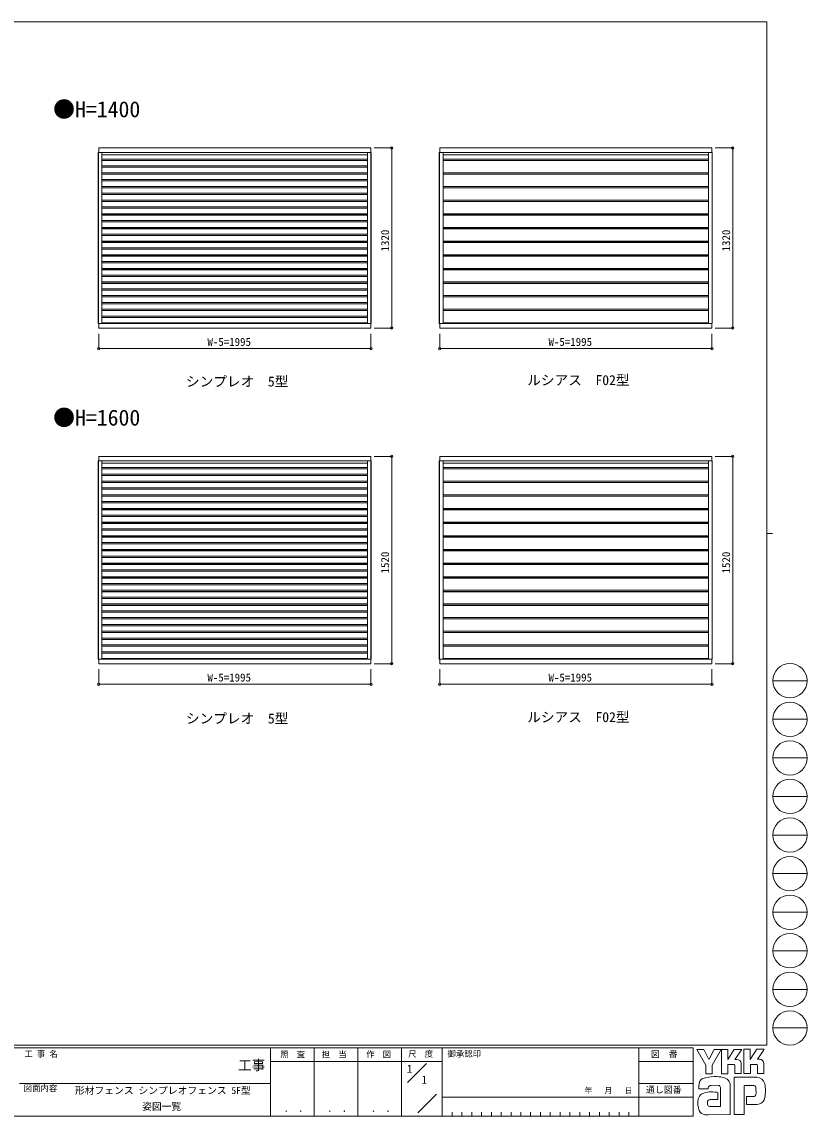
# Model space of a CAD drawing. Units: millimetres, scale not verified. Extents: x -5667 to 5667, y -4030 to 4030.
# Drawn here: x -89 to 5667, y -4030 to 3990 of the extents above; entities that cross this region are included whole.
import ezdxf
from ezdxf.enums import TextEntityAlignment as Align

# ---------------------------------------------------------------- set-up
doc = ezdxf.new("R2010")
doc.units = ezdxf.units.MM
doc.header["$LTSCALE"] = 20
doc.layers.add('0-0_0', color=3, linetype='Continuous')
for name, color, linetype, lineweight in [('0-1_USER1', 4, 'Continuous', 9), ('0-2_YKK_ZWAK', 6, 'Continuous', 9), ('0-3_YKK_11', 7, 'Continuous', 9)]:
    doc.layers.add(name, color=color, linetype=linetype, lineweight=lineweight)
doc.styles.add('ＭＳ ゴシック', font='')
doc.styles.get('ＭＳ ゴシック').set_extended_font_data('MS Gothic')

msp = doc.modelspace()

# ---------------------------------------------------------------- linework, layer by layer
at = {"layer": '0-1_USER1'}
for p, q in [((2469.33, 3065.68), (474.33, 3065.68)), ((474.33, 3031.68), (474.33, 3065.68)), ((2469.33, 3031.68), (2469.33, 3065.68)), ((4969.33, 3065.68), (2974.33, 3065.68)), ((2974.33, 3031.68), (2974.33, 3065.68)), ((4969.33, 3031.68), (4969.33, 3065.68)), ((473.43, 3031.68), (473.43, 1779.68)), ((498.43, 3031.68), (498.43, 1779.68)), ((498.43, 3014.83), (2445.23, 3014.83)), ((498.43, 3014.68), (2445.23, 3014.68)), ((498.43, 2983.98), (2445.23, 2983.98)), ((498.43, 2974.73), (2445.23, 2974.73)), ((498.43, 2973.91), (2445.23, 2973.91)), ((2445.23, 3031.68), (2445.23, 1779.68)), ((2470.23, 3031.68), (2470.23, 1779.68)), ((2472.43, 3031.68), (2472.43, 1779.68)), ((2973.43, 3031.68), (2973.43, 1779.68)), ((2998.43, 3031.68), (2998.43, 1779.68)), ((2998.43, 3014.83), (4945.23, 3014.83)), ((2998.43, 3014.68), (4945.23, 3014.68)), ((2998.43, 2983.98), (4945.23, 2983.98)), ((2998.43, 2974.73), (4945.23, 2974.73)), ((2998.43, 2973.91), (4945.23, 2973.91)), ((4945.23, 3031.68), (4945.23, 1779.68)), ((4970.23, 3031.68), (4970.23, 1779.68)), ((4972.43, 3031.68), (4972.43, 1779.68)), ((498.43, 2934.28), (2445.23, 2934.28)), ((498.43, 2924.21), (2445.23, 2924.21)), ((498.43, 2884.28), (2445.23, 2884.28)), ((498.43, 2874.93), (2445.23, 2874.93)), ((498.43, 2874.11), (2445.23, 2874.11)), ((498.43, 2834.18), (2445.23, 2834.18)), ((498.43, 2824.11), (2445.23, 2824.11)), ((2998.43, 2884.28), (4945.23, 2884.28)), ((2998.43, 2874.93), (4945.23, 2874.93)), ((2998.43, 2874.11), (4945.23, 2874.11)), ((498.43, 2784.18), (2445.23, 2784.18)), ((498.43, 2774.83), (2445.23, 2774.83)), ((498.43, 2774.01), (2445.23, 2774.01)), ((498.43, 2734.08), (2445.23, 2734.08)), ((2998.43, 2784.18), (4945.23, 2784.18)), ((2998.43, 2774.83), (4945.23, 2774.83)), ((2998.43, 2774.01), (4945.23, 2774.01)), ((498.43, 2724.01), (2445.23, 2724.01)), ((498.43, 2684.08), (2445.23, 2684.08)), ((498.43, 2674.73), (2445.23, 2674.73)), ((498.43, 2673.91), (2445.23, 2673.91)), ((2998.43, 2684.08), (4945.23, 2684.08)), ((2998.43, 2674.73), (4945.23, 2674.73)), ((2998.43, 2673.91), (4945.23, 2673.91)), ((498.43, 2633.98), (2445.23, 2633.98)), ((498.43, 2623.91), (2445.23, 2623.91)), ((498.43, 2583.98), (2445.23, 2583.98)), ((498.43, 2574.63), (2445.23, 2574.63)), ((498.43, 2573.81), (2445.23, 2573.81)), ((2998.43, 2583.98), (4945.23, 2583.98)), ((2998.43, 2574.63), (4945.23, 2574.63)), ((2998.43, 2573.81), (4945.23, 2573.81)), ((498.43, 2533.88), (2445.23, 2533.88)), ((498.43, 2523.81), (2445.23, 2523.81)), ((498.43, 2483.88), (2445.23, 2483.88)), ((498.43, 2474.53), (2445.23, 2474.53)), ((498.43, 2473.71), (2445.23, 2473.71)), ((498.43, 2433.78), (2445.23, 2433.78)), ((498.43, 2423.71), (2445.23, 2423.71)), ((2998.43, 2483.88), (4945.23, 2483.88)), ((2998.43, 2474.53), (4945.23, 2474.53)), ((2998.43, 2473.71), (4945.23, 2473.71)), ((498.43, 2383.78), (2445.23, 2383.78)), ((498.43, 2374.43), (2445.23, 2374.43)), ((498.43, 2373.61), (2445.23, 2373.61)), ((498.43, 2333.68), (2445.23, 2333.68)), ((2998.43, 2383.78), (4945.23, 2383.78)), ((2998.43, 2374.43), (4945.23, 2374.43)), ((2998.43, 2373.61), (4945.23, 2373.61)), ((498.43, 2323.61), (2445.23, 2323.61)), ((498.43, 2283.68), (2445.23, 2283.68)), ((498.43, 2274.43), (2445.23, 2274.43)), ((498.43, 2273.61), (2445.23, 2273.61)), ((2998.43, 2283.68), (4945.23, 2283.68)), ((2998.43, 2274.43), (4945.23, 2274.43)), ((2998.43, 2273.61), (4945.23, 2273.61)), ((498.43, 2233.68), (2445.23, 2233.68)), ((498.43, 2223.61), (2445.23, 2223.61)), ((498.43, 2183.68), (2445.23, 2183.68)), ((498.43, 2174.43), (2445.23, 2174.43)), ((498.43, 2173.61), (2445.23, 2173.61)), ((2998.43, 2183.68), (4945.23, 2183.68)), ((2998.43, 2174.43), (4945.23, 2174.43)), ((2998.43, 2173.61), (4945.23, 2173.61)), ((498.43, 2133.68), (2445.23, 2133.68)), ((498.43, 2123.61), (2445.23, 2123.61)), ((498.43, 2083.68), (2445.23, 2083.68)), ((498.43, 2074.43), (2445.23, 2074.43)), ((498.43, 2073.61), (2445.23, 2073.61)), ((498.43, 2033.68), (2445.23, 2033.68)), ((498.43, 2023.61), (2445.23, 2023.61)), ((2998.43, 2083.68), (4945.23, 2083.68)), ((2998.43, 2074.43), (4945.23, 2074.43)), ((2998.43, 2073.61), (4945.23, 2073.61)), ((498.43, 1983.68), (2445.23, 1983.68)), ((498.43, 1974.43), (2445.23, 1974.43)), ((498.43, 1973.61), (2445.23, 1973.61)), ((498.43, 1933.68), (2445.23, 1933.68)), ((2998.43, 1983.68), (4945.23, 1983.68)), ((2998.43, 1974.43), (4945.23, 1974.43)), ((2998.43, 1973.61), (4945.23, 1973.61)), ((498.43, 1923.61), (2445.23, 1923.61)), ((498.43, 1883.68), (2445.23, 1883.68)), ((498.43, 1874.43), (2445.23, 1874.43)), ((498.43, 1873.61), (2445.23, 1873.61)), ((2998.43, 1883.68), (4945.23, 1883.68)), ((2998.43, 1874.43), (4945.23, 1874.43)), ((2998.43, 1873.61), (4945.23, 1873.61)), ((2472.43, 1779.68), (471.23, 1779.68)), ((474.33, 1745.68), (474.33, 1779.68)), ((498.43, 1833.68), (2445.23, 1833.68)), ((498.43, 1823.61), (2445.23, 1823.61)), ((498.43, 1783.68), (2445.23, 1783.68)), ((2469.33, 1745.68), (2469.33, 1779.68)), ((2469.33, 1745.68), (2469.33, 1779.68)), ((4972.43, 1779.68), (2971.23, 1779.68)), ((2974.33, 1745.68), (2974.33, 1779.68)), ((2998.43, 1783.68), (4945.23, 1783.68)), ((4969.33, 1745.68), (4969.33, 1779.68)), ((4969.33, 1745.68), (4969.33, 1779.68)), ((2469.33, 1745.68), (474.33, 1745.68)), ((4969.33, 1745.68), (2974.33, 1745.68)), ((2469.33, 805.68), (474.33, 805.68)), ((474.33, 771.68), (474.33, 805.68)), ((2469.33, 771.68), (2469.33, 805.68)), ((4969.33, 805.68), (2974.33, 805.68)), ((2974.33, 771.68), (2974.33, 805.68)), ((4969.33, 771.68), (4969.33, 805.68)), ((473.43, 771.68), (473.43, -680.32)), ((498.43, 771.68), (498.43, -680.32)), ((498.43, 754.83), (2445.23, 754.83)), ((498.43, 754.68), (2445.23, 754.68)), ((498.43, 723.98), (2445.23, 723.98)), ((2445.23, 771.68), (2445.23, -680.32)), ((2470.23, 771.68), (2470.23, -680.32)), ((2472.43, 771.68), (2472.43, -680.32)), ((2973.43, 771.68), (2973.43, -680.32)), ((2998.43, 771.68), (2998.43, -680.32)), ((2998.43, 754.83), (4945.23, 754.83)), ((2998.43, 754.68), (4945.23, 754.68)), ((2998.43, 723.98), (4945.23, 723.98)), ((4945.23, 771.68), (4945.23, -680.32)), ((4970.23, 771.68), (4970.23, -680.32)), ((4972.43, 771.68), (4972.43, -680.32)), ((498.43, 714.73), (2445.23, 714.73)), ((498.43, 713.91), (2445.23, 713.91)), ((498.43, 674.48), (2445.23, 674.48)), ((498.43, 664.41), (2445.23, 664.41)), ((2998.43, 714.73), (4945.23, 714.73)), ((2998.43, 713.91), (4945.23, 713.91)), ((498.43, 624.48), (2445.23, 624.48)), ((498.43, 615.13), (2445.23, 615.13)), ((498.43, 614.31), (2445.23, 614.31)), ((498.43, 574.38), (2445.23, 574.38)), ((498.43, 564.31), (2445.23, 564.31)), ((2998.43, 624.48), (4945.23, 624.48)), ((2998.43, 615.13), (4945.23, 615.13)), ((2998.43, 614.31), (4945.23, 614.31)), ((498.43, 524.38), (2445.23, 524.38)), ((498.43, 515.03), (2445.23, 515.03)), ((498.43, 514.21), (2445.23, 514.21)), ((2998.43, 524.38), (4945.23, 524.38)), ((2998.43, 515.03), (4945.23, 515.03)), ((2998.43, 514.21), (4945.23, 514.21)), ((498.43, 474.28), (2445.23, 474.28)), ((498.43, 464.21), (2445.23, 464.21)), ((498.43, 424.28), (2445.23, 424.28)), ((498.43, 414.93), (2445.23, 414.93)), ((498.43, 414.11), (2445.23, 414.11)), ((2998.43, 424.28), (4945.23, 424.28)), ((2998.43, 414.93), (4945.23, 414.93)), ((2998.43, 414.11), (4945.23, 414.11)), ((498.43, 374.18), (2445.23, 374.18)), ((498.43, 364.11), (2445.23, 364.11)), ((498.43, 324.18), (2445.23, 324.18)), ((2998.43, 324.18), (4945.23, 324.18)), ((498.43, 314.83), (2445.23, 314.83)), ((498.43, 314.01), (2445.23, 314.01)), ((498.43, 274.08), (2445.23, 274.08)), ((498.43, 264.01), (2445.23, 264.01)), ((2998.43, 314.83), (4945.23, 314.83)), ((2998.43, 314.01), (4945.23, 314.01)), ((498.43, 224.08), (2445.23, 224.08)), ((498.43, 214.73), (2445.23, 214.73)), ((498.43, 213.91), (2445.23, 213.91)), ((498.43, 173.98), (2445.23, 173.98)), ((498.43, 163.91), (2445.23, 163.91)), ((2998.43, 224.08), (4945.23, 224.08)), ((2998.43, 214.73), (4945.23, 214.73)), ((2998.43, 213.91), (4945.23, 213.91)), ((498.43, 123.98), (2445.23, 123.98)), ((498.43, 114.63), (2445.23, 114.63)), ((498.43, 113.81), (2445.23, 113.81)), ((2998.43, 123.98), (4945.23, 123.98)), ((2998.43, 114.63), (4945.23, 114.63)), ((2998.43, 113.81), (4945.23, 113.81)), ((498.43, 73.88), (2445.23, 73.88)), ((498.43, 63.81), (2445.23, 63.81)), ((498.43, 23.88), (2445.23, 23.88)), ((498.43, 14.53), (2445.23, 14.53)), ((498.43, 13.71), (2445.23, 13.71)), ((2998.43, 23.88), (4945.23, 23.88)), ((2998.43, 14.53), (4945.23, 14.53)), ((2998.43, 13.71), (4945.23, 13.71)), ((498.43, -26.22), (2445.23, -26.22)), ((498.43, -36.29), (2445.23, -36.29)), ((498.43, -76.22), (2445.23, -76.22)), ((2998.43, -76.22), (4945.23, -76.22)), ((498.43, -85.57), (2445.23, -85.57)), ((498.43, -86.39), (2445.23, -86.39)), ((498.43, -126.32), (2445.23, -126.32)), ((498.43, -136.39), (2445.23, -136.39)), ((2998.43, -85.57), (4945.23, -85.57)), ((2998.43, -86.39), (4945.23, -86.39)), ((498.43, -176.32), (2445.23, -176.32)), ((498.43, -185.57), (2445.23, -185.57)), ((498.43, -186.39), (2445.23, -186.39)), ((498.43, -226.32), (2445.23, -226.32)), ((498.43, -236.39), (2445.23, -236.39)), ((2998.43, -176.32), (4945.23, -176.32)), ((2998.43, -185.57), (4945.23, -185.57)), ((2998.43, -186.39), (4945.23, -186.39)), ((498.43, -276.32), (2445.23, -276.32)), ((498.43, -285.57), (2445.23, -285.57)), ((498.43, -286.39), (2445.23, -286.39)), ((2998.43, -276.32), (4945.23, -276.32)), ((2998.43, -285.57), (4945.23, -285.57)), ((2998.43, -286.39), (4945.23, -286.39)), ((498.43, -326.32), (2445.23, -326.32)), ((498.43, -336.39), (2445.23, -336.39)), ((498.43, -376.32), (2445.23, -376.32)), ((498.43, -385.57), (2445.23, -385.57)), ((498.43, -386.39), (2445.23, -386.39)), ((2998.43, -376.32), (4945.23, -376.32)), ((2998.43, -385.57), (4945.23, -385.57)), ((2998.43, -386.39), (4945.23, -386.39)), ((498.43, -426.32), (2445.23, -426.32)), ((498.43, -436.39), (2445.23, -436.39)), ((498.43, -476.32), (2445.23, -476.32)), ((2998.43, -476.32), (4945.23, -476.32)), ((498.43, -485.57), (2445.23, -485.57)), ((498.43, -486.39), (2445.23, -486.39)), ((498.43, -526.32), (2445.23, -526.32)), ((498.43, -536.39), (2445.23, -536.39)), ((2998.43, -485.57), (4945.23, -485.57)), ((2998.43, -486.39), (4945.23, -486.39)), ((498.43, -576.32), (2445.23, -576.32)), ((498.43, -585.57), (2445.23, -585.57)), ((498.43, -586.39), (2445.23, -586.39)), ((498.43, -626.32), (2445.23, -626.32)), ((498.43, -636.39), (2445.23, -636.39)), ((2998.43, -576.32), (4945.23, -576.32)), ((2998.43, -585.57), (4945.23, -585.57)), ((2998.43, -586.39), (4945.23, -586.39)), ((2472.43, -680.32), (471.23, -680.32)), ((474.33, -714.32), (474.33, -680.32)), ((2469.33, -714.32), (474.33, -714.32)), ((498.43, -676.32), (2445.23, -676.32)), ((2469.33, -714.32), (2469.33, -680.32)), ((2469.33, -714.32), (2469.33, -680.32)), ((4972.43, -680.32), (2971.23, -680.32)), ((2974.33, -714.32), (2974.33, -680.32)), ((4969.33, -714.32), (2974.33, -714.32)), ((2998.43, -676.32), (4945.23, -676.32)), ((4969.33, -714.32), (4969.33, -680.32)), ((4969.33, -714.32), (4969.33, -680.32))]:
    msp.add_line(p, q, dxfattribs=at)
for points in [[(2472.43, 3031.68), (471.23, 3031.68), (471.23, 1779.68)], [(4972.43, 3031.68), (2971.23, 3031.68), (2971.23, 1779.68)], [(2472.43, 771.68), (471.23, 771.68), (471.23, -680.32)], [(4972.43, 771.68), (2971.23, 771.68), (2971.23, -680.32)]]:
    msp.add_lwpolyline(points, dxfattribs=at)
at = {"layer": '0-2_YKK_ZWAK'}
for p, q in [((2492.43, 3065.68), (2623.43, 3065.68)), ((2622.43, 1745.68), (2622.43, 3065.68)), ((4992.43, 3065.68), (5123.43, 3065.68)), ((5122.43, 1745.68), (5122.43, 3065.68)), ((474.33, 1704.68), (474.33, 1594.68)), ((2469.33, 1704.68), (2469.33, 1594.68)), ((2492.43, 1745.68), (2623.43, 1745.68)), ((2974.33, 1704.68), (2974.33, 1594.68)), ((4969.33, 1704.68), (4969.33, 1594.68)), ((4992.43, 1745.68), (5123.43, 1745.68)), ((474.33, 1595.68), (2469.33, 1595.68)), ((2974.33, 1595.68), (4969.33, 1595.68)), ((2492.43, 805.68), (2623.43, 805.68)), ((2622.43, -714.32), (2622.43, 805.68)), ((4992.43, 805.68), (5123.43, 805.68)), ((5122.43, -714.32), (5122.43, 805.68)), ((2492.43, -714.32), (2623.43, -714.32)), ((4992.43, -714.32), (5123.43, -714.32)), ((474.33, -755.32), (474.33, -865.32)), ((2469.33, -755.32), (2469.33, -865.32)), ((2974.33, -755.32), (2974.33, -865.32)), ((4969.33, -755.32), (4969.33, -865.32)), ((474.33, -864.32), (2469.33, -864.32)), ((2974.33, -864.32), (4969.33, -864.32))]:
    msp.add_line(p, q, dxfattribs=at)
for centre in [(2622.43, 3065.68), (5122.43, 3065.68), (2622.43, 1745.68), (5122.43, 1745.68), (474.33, 1595.68), (2469.33, 1595.68), (2974.33, 1595.68), (4969.33, 1595.68), (2622.43, 805.68), (5122.43, 805.68), (2622.43, -714.32), (5122.43, -714.32), (474.33, -864.32), (2469.33, -864.32), (2974.33, -864.32), (4969.33, -864.32)]:
    msp.add_circle(centre, 8.5, dxfattribs=at)
at = {"layer": '0-3_YKK_11'}
for p, q in [((5372.74, 3990), (-5627.26, 3990)), ((5372.74, 3990), (5372.74, -3510)), ((5372.74, 240), (5412.74, 240)), ((5415.26, -838.8), (5667.26, -838.8)), ((5415.26, -1121.6), (5667.26, -1121.6)), ((5415.26, -1404.4), (5667.26, -1404.4)), ((5415.26, -1687.2), (5667.26, -1687.2)), ((5415.26, -1970), (5667.26, -1970)), ((5415.26, -2252.8), (5667.26, -2252.8)), ((5415.26, -2535.6), (5667.26, -2535.6)), ((5415.26, -2818.4), (5667.26, -2818.4)), ((5415.26, -3101.2), (5667.26, -3101.2)), ((5415.26, -3384), (5667.26, -3384)), ((5372.74, -3510), (-5627.26, -3510)), ((4832.74, -3530), (-5627.26, -3530)), ((1732.74, -3530), (1732.74, -4030)), ((2052.74, -3530), (2052.74, -4030)), ((2372.74, -3530), (2372.74, -4030)), ((2692.74, -3530), (2692.74, -4030)), ((2992.74, -3530), (2992.74, -4030)), ((4432.74, -3530), (4432.74, -4030)), ((4832.74, -3530), (4832.74, -4030)), ((4924.62, -3655.69), (4858.98, -3542.94)), ((4858.98, -3542.94), (4909.18, -3542.94)), ((4909.18, -3542.94), (4945.09, -3610.13)), ((4984.68, -3541.4), (4948.18, -3612.45)), ((5036.48, -3541.4), (4971.73, -3656.08)), ((4984.68, -3541.4), (5036.48, -3541.4)), ((5039.31, -3719.02), (5039.31, -3541.78)), ((5039.31, -3541.78), (5085.26, -3541.78)), ((5085.26, -3614.62), (5133.52, -3541.01)), ((5085.26, -3541.78), (5085.26, -3614.62)), ((5133.52, -3541.01), (5188.17, -3541.01)), ((5188.17, -3541.01), (5137.6, -3614.38)), ((5203.8, -3717.48), (5203.8, -3540.24)), ((5203.8, -3540.24), (5250.52, -3540.24)), ((5250.52, -3614.41), (5299.56, -3540.24)), ((5250.52, -3540.24), (5250.52, -3614.41)), ((5299.56, -3540.24), (5353.62, -3540.24)), ((5348.22, -3549.51), (5303.62, -3613.22)), ((5353.62, -3540.24), (5348.22, -3549.51)), ((2706.8, -3629.99), (1732.74, -3629.99)), ((2706.8, -3629.99), (2992.74, -3629.99)), ((2738.03, -3783.37), (2876.5, -3644.9)), ((4432.74, -3630), (4832.74, -3630)), ((4924.62, -3719.41), (4924.62, -3655.69)), ((4945.09, -3610.13), (4948.18, -3612.45)), ((4971.73, -3656.08), (4971.73, -3719.41)), ((5132.36, -3652.6), (5086.8, -3652.6)), ((5086.8, -3652.6), (5086.8, -3719.02)), ((5138.54, -3654.92), (5132.36, -3652.6)), ((5152.44, -3614.38), (5137.6, -3614.38)), ((5138.54, -3717.86), (5138.54, -3654.92)), ((5183.33, -3645.27), (5183.33, -3717.86)), ((5318.46, -3613.22), (5303.62, -3613.22)), ((5304.2, -3717.09), (5304.2, -3654.53)), ((5349.37, -3645.27), (5349.37, -3717.09)), ((4971.73, -3719.41), (4924.62, -3719.41)), ((5086.8, -3719.02), (5039.31, -3719.02)), ((5133.14, -3745.66), (5133.14, -4018.66)), ((5298.79, -3745.66), (5133.14, -3745.66)), ((5183.33, -3717.86), (5138.54, -3717.86)), ((5252.45, -3717.48), (5203.8, -3717.48)), ((5304.2, -3716.37), (5304.92, -3717.09)), ((5349.37, -3717.09), (5304.2, -3717.09)), ((-107.26, -3789.99), (1732.74, -3789.99)), ((4432.74, -3789.99), (4832.74, -3789.99)), ((5017.68, -3804.36), (4964.86, -3805.36)), ((5033.13, -3959.58), (5033.13, -3820.57)), ((5103.02, -3809.76), (5103.02, -4018.28)), ((5204.96, -4018.66), (5204.96, -3805.13)), ((5204.96, -3805.13), (5271.37, -3805.13)), ((5292.36, -3826.52), (5292.61, -3864.15)), ((2813.77, -4006.36), (2949.83, -3870.3)), ((2992.74, -3890), (4432.74, -3890)), ((4832.74, -3889.99), (4432.74, -3889.99)), ((5013.82, -3909), (4956.76, -3909.07)), ((5003.78, -3855.33), (5013.82, -3857.64)), ((5013.82, -3857.64), (5013.82, -3909)), ((5272.92, -3886.99), (5222.34, -3886.99)), ((5222.34, -3886.99), (5222.34, -3946.07)), ((3064.74, -4000), (3064.74, -4030)), ((3136.74, -4000), (3136.74, -4030)), ((3208.74, -4000), (3208.74, -4030)), ((3280.74, -4000), (3280.74, -4030)), ((3352.74, -4000), (3352.74, -4030)), ((3424.74, -4000), (3424.74, -4030)), ((3496.74, -4000), (3496.74, -4030)), ((3568.74, -4000), (3568.74, -4030)), ((3640.74, -4000), (3640.74, -4030)), ((3712.74, -4000), (3712.74, -4030)), ((3784.74, -4000), (3784.74, -4030)), ((3856.74, -4000), (3856.74, -4030)), ((3928.74, -4000), (3928.74, -4030)), ((4000.74, -4000), (4000.74, -4030)), ((4072.74, -4000), (4072.74, -4030)), ((4144.74, -4000), (4144.74, -4030)), ((4216.74, -4000), (4216.74, -4030)), ((4288.74, -4000), (4288.74, -4030)), ((4360.74, -4000), (4360.74, -4030)), ((4952.81, -3959.58), (5033.13, -3959.58)), ((5026.95, -3959.58), (5031.97, -3959.58)), ((5033.13, -3959.57), (5033.14, -3959.58)), ((5222.34, -3946.07), (5298.4, -3946.07)), ((5298.4, -3946.07), (5313.85, -3942.59)), ((-5627.26, -4030), (4832.74, -4030)), ((4940.84, -4019.44), (4919.6, -4019.44)), ((5098.38, -4019.05), (4940.84, -4019.44)), ((5103.02, -4018.28), (5098.38, -4019.05)), ((5133.14, -4018.66), (5193.76, -4018.66)), ((5193.76, -4018.66), (5204.96, -4018.66))]:
    msp.add_line(p, q, dxfattribs=at)
for points in [[(5304.2, -3654.53), (5298.02, -3652.22), (5252.45, -3652.22), (5252.45, -3717.48)], [(4940.84, -3831), (4874.43, -3831), (4874.43, -3803.44)]]:
    msp.add_lwpolyline(points, dxfattribs=at)
for centre in [(5541.26, -838.8), (5541.26, -1121.6), (5541.26, -1404.4), (5541.26, -1687.2), (5541.26, -1970), (5541.26, -2252.8), (5541.26, -2535.6), (5541.26, -2818.4), (5541.26, -3101.2), (5541.26, -3384)]:
    msp.add_circle(centre, 126, dxfattribs=at)
for centre, radius, start, end in [((5152.44, -3645.27), 30.89, 0.00166, 89.99604), ((5318.46, -3644.11), 30.89, 0.00166, 89.99604), ((4912.83, -3787.93), 34.91, 109.02127, 161.51264), ((4985.91, -3992.87), 252.57, 89.89165, 109.30848), ((4993.33, -4036.62), 296.4, 78.7801, 91.46938), ((5040.32, -3808.52), 63.55, 40.66422, 80.31694), ((5037.15, -3808.36), 65.88, 358.78059, 38.76563), ((5296.62, -3807.72), 62.02, 14.44572, 87.08746), ((4946.44, -3803.8), 71.96, 158.41083, 179.71775), ((4970.96, -3830.1), 30.13, 138.46382, 181.71359), ((4962.95, -3829.58), 24.3, 85.50551, 126.78038), ((5010.68, -3826.49), 23.21, 14.7552, 72.44995), ((5273.66, -3822.56), 17.56, 16.43123, 96.91661), ((5240.33, -3832.97), 52.48, 4.93423, 17.03552), ((5063.68, -3846.96), 298, 350.99027, 10.67625), ((5024.87, -3935.64), 158.32, 168.76372, 199.80079), ((4924.55, -3914.68), 55.83, 121.82711, 169.08475), ((4968.74, -4042.2), 190.13, 79.38098, 112.05825), ((4969.63, -3934.69), 33.84, 171.08203, 216.71923), ((4956.88, -3929.7), 20.64, 90.33953, 178.03639), ((5272.93, -3868.34), 18.65, 269.95468, 342.90145), ((5240.02, -3859.16), 52.81, 343.6902, 354.75362), ((5297.52, -3883.5), 61.3, 285.44291, 349.90448), ((4924.74, -3964.89), 54.61, 207.31435, 263.59464), ((4956.31, -3938.07), 21.8, 230.9728, 260.75491)]:
    msp.add_arc(centre, radius, start, end, dxfattribs=at)

# ---------------------------------------------------------------- texts
at = {"layer": '0-0_0', "style": 'ＭＳ ゴシック'}
for s, height, p in [('●H=1400', 117.3, (140.37, 3255.68)), ('シンプレオ\u30005型', 73.31, (1114.5, 1295.68)), ('ルシアス\u3000F02型', 73.31, (3615.82, 1305.68)), ('●H=1600', 117.3, (140.37, 995.68)), ('シンプレオ\u30005型', 73.31, (1114.5, -1174.32)), ('ルシアス\u3000F02型', 73.31, (3615.82, -1164.32)), ('1', 58.65, (2732.74, -3729.99)), ('1', 58.65, (2840.36, -3809.99)), ('形材フェンス シンプレオフェンス 5F型', 51.32, (299.71, -3883.49)), ('姿図一覧', 51.32, (792.51, -4000.15))]:
    msp.add_text(s, height=height, dxfattribs=at).set_placement(p, align=Align.BOTTOM_LEFT)
at = {"layer": '0-2_YKK_ZWAK', "style": 'ＭＳ ゴシック'}
for s, p in [('1320', (2620.43, 2307.55)), ('1320', (5120.43, 2307.55)), ('1520', (2620.43, -52.45)), ('1520', (5120.43, -52.45))]:
    msp.add_text(s, height=58.65, rotation=90, dxfattribs=at).set_placement(p, align=Align.BOTTOM_LEFT)
for p in [(1271.3, 1597.68), (3771.3, 1597.68), (1271.3, -862.32), (3771.3, -862.32)]:
    msp.add_text('W-5=1995', height=58.65, dxfattribs=at).set_placement(p, align=Align.BOTTOM_LEFT)
at = {"layer": '0-3_YKK_11', "style": 'ＭＳ ゴシック'}
for s, height, p in [('工 事 名', 43.99, (-69.94, -3609.04)), ('照  査', 43.99, (1804.01, -3612.58)), ('担  当', 43.99, (2109.23, -3612.58)), ('作  図', 43.99, (2434.45, -3612.32)), ('尺  度', 43.99, (2742.92, -3609.1)), ('御承認印', 43.99, (3030.84, -3609.04)), ('図\u3000番', 46.92, (4521.28, -3613.74)), ('工事', 73.31, (1496.05, -3715.09)), ('図面内容', 43.99, (-75.58, -3860.69)), ('年   月   日', 41.47, (4035.26, -3875.27)), ('通し図番', 46.92, (4485.29, -3874.06)), (' ． ．', 51.32, (1796.38, -4014.94)), (' ． ．', 51.32, (2116.38, -4014.94)), (' ． ．', 51.32, (2436.38, -4014.94))]:
    msp.add_text(s, height=height, dxfattribs=at).set_placement(p, align=Align.BOTTOM_LEFT)

doc.saveas('drawing.dxf')
